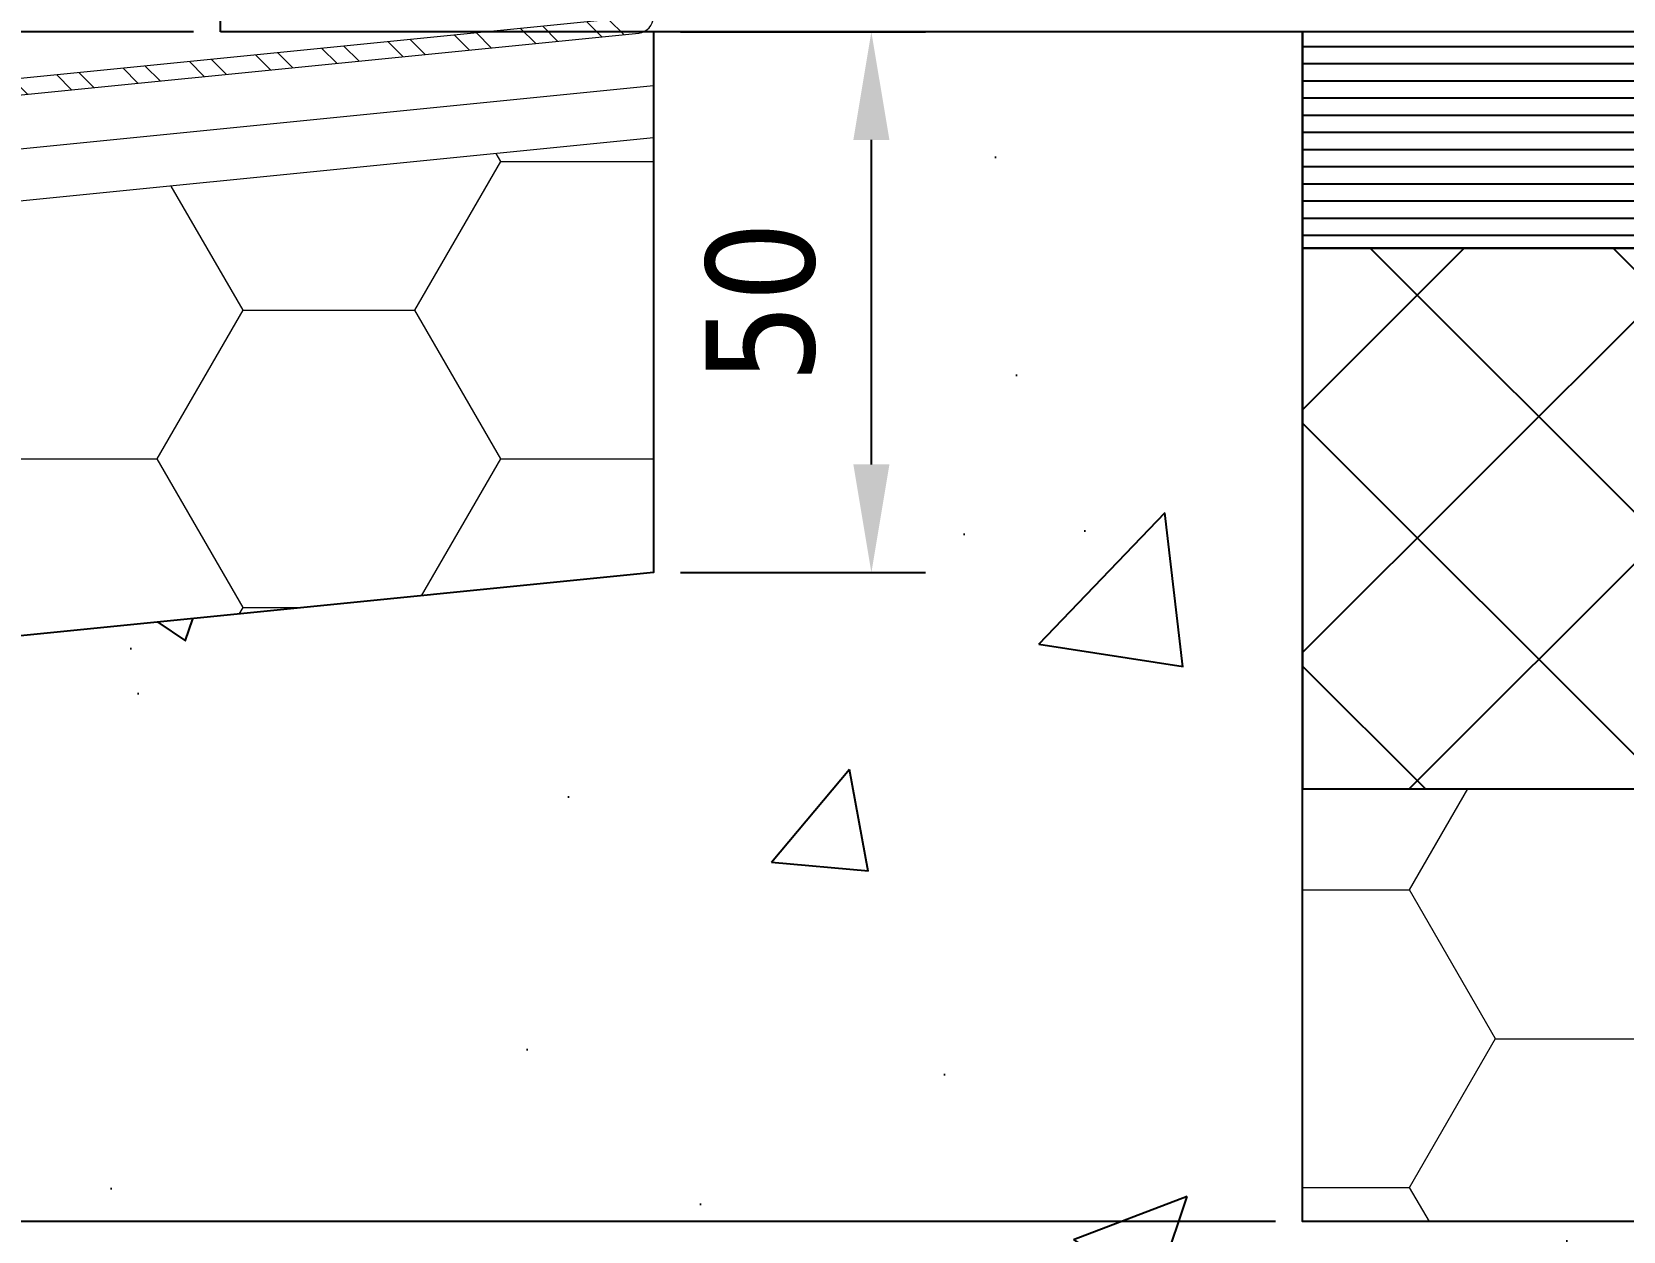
# Model space of a CAD drawing. Header units: millimetres. Extents: x -20000 to 230000, y -17405 to 24510.
# Drawn here: x 54967.6 to 55114.6, y -14017.1 to -13906.3 of the extents above; entities that cross this region are included whole.
import ezdxf

# ---------------------------------------------------------------- set-up
doc = ezdxf.new("R2010")
doc.units = ezdxf.units.MM
doc.header["$PDMODE"] = 35
doc.header["$PDSIZE"] = 0.5
doc.layers.get('0').update_dxf_attribs({"lineweight": 13})
doc.layers.get('Defpoints').update_dxf_attribs({"true_color": 0xc2a584})
doc.layers.add('0 - Invisible', color=43, linetype='Continuous', lineweight=0, plot=False)
for name, color, linetype, lineweight in [('1 - Aluminium', 150, 'Continuous', 13), ('1 - BETON', 251, 'Continuous', 25), ('1 - Béton', 251, 'Continuous', 25), ('1 - Cotation', 32, 'Continuous', 13), ('1 - Isolant', 132, 'Continuous', 13)]:
    doc.layers.add(name, color=color, linetype=linetype, lineweight=lineweight)
doc.styles.add('Texte Poralu', font='tahomabd.ttf')
doc.dimstyles.new('30 - 1000', dxfattribs={"dimtxt": 10, "dimasz": 10, "dimexe": 5, "dimexo": 2.5, "dimgap": 5, "dimtad": 1, "dimdec": 1, "dimtxsty": 'Texte Poralu', "dimcen": 5, "dimazin": 0, "dimtfac": 1, "dimtdec": 1, "dimtmove": 0, "dimatfit": 3, "dimfxl": 1, "dimarcsym": 0})

# ---------------------------------------------------------------- blocks, each defined once
blk = doc.blocks.new('*U618')
at = {"layer": '1 - Isolant'}
h = blk.add_hatch(dxfattribs=at)
h.set_pattern_fill('HONEY', color=256, scale=5, style=0)
h.set_pattern_definition([(0, (-58431.87184655558, -20379.90484872555), (23.8125, 13.748153225), [15.875, -31.75]), (120, (-58431.87184655558, -20379.90484872555), (-23.81249994797095, 13.74815331511695), [15.87499999999983, -31.74999999999966]), (59.99999999999999, (-58431.87184655558, -20379.90484872555), (5.202904551637744e-08, 27.49630654011694), [-31.75, 15.875])])
h.paths.add_polyline_path([(-205.0000000000539, -130.0000000000065), (-245.0000000000566, -130.0000000000068), (-245.0000000000505, -34.30049751552795), (1.835476471974706e-11, -9.800497515513513), (0, 0), (1.809116241366334e-11, -50.00000000000038), (-205.000000000048, -70.50000000000699)])
blk.add_lwpolyline([(-205.0000000000539, -130.0000000000065), (-205.000000000048, -70.50000000000699), (1.809116241366334e-11, -50.00000000000038), (0, 0), (0, 0), (1.835476471974706e-11, -9.800497515513513), (-245.0000000000505, -34.30049751552795), (-245.0000000000566, -130.0000000000068)], dxfattribs=at)
blk = doc.blocks.new('*U499')
at = {"layer": '1 - Béton'}
h = blk.add_hatch(dxfattribs=at)
h.set_pattern_fill('ANSI31', color=256, scale=0.5, angle=135)
h.set_pattern_definition([(180, (214.9999999999727, 9.999999999997385), (-3.33066907387547e-16, -1.5875), [])])
h.paths.add_polyline_path([(0, 90), (314.9999999999727, 89.99999999999511), (314.9999999999727, 109.9999999999951), (0, 110)])
h = blk.add_hatch(dxfattribs=at)
h.set_pattern_fill('ANSI37', color=256, scale=5)
h.set_pattern_definition([(45, (214.9999999999727, -2.614797267597169e-12), (-11.22532015133644, 11.22532015133644), []), (135, (214.9999999999727, -2.614797267597169e-12), (-11.22532015133644, -11.22532015133644), [])])
h.paths.add_polyline_path([(0, 40), (314.9999999999727, 39.99999999999511), (314.9999999999727, 89.99999999999511), (0, 90)])
h.paths.add_polyline_path([(133.4083277367224, 55.81766286097798), (181.450638012075, 55.81766286097798), (181.450638012075, 77.41940899932587), (133.4083277367224, 77.41940899932587)], flags=24)
at = {"layer": '1 - Isolant'}
h = blk.add_hatch(dxfattribs=at)
h.set_pattern_fill('HONEY', color=256, scale=5)
h.set_pattern_definition([(0, (214.9999999999727, 9.999999999997385), (23.8125, 13.748153225), [15.875, -31.75]), (120, (214.9999999999727, 9.999999999997385), (-23.81249994797095, 13.74815331511695), [15.87499999999996, -31.74999999999991]), (59.99999999999999, (214.9999999999727, 9.999999999997385), (5.202904551637744e-08, 27.49630654011694), [-31.75, 15.875])])
h.paths.add_polyline_path([(0, 0), (314.9999999999727, -7.162270776461188e-12), (314.9999999999727, 39.99999999999511), (0, 40)])
at = {"layer": '0 - Invisible'}
for points in [[(0, 90), (314.9999999999727, 89.99999999999511), (314.9999999999727, 109.9999999999951), (0, 110), (0, 90)], [(0, 40), (314.9999999999727, 39.99999999999511), (314.9999999999727, 89.99999999999511), (0, 90), (0, 40)], [(0, 0), (314.9999999999727, -7.162270776461188e-12), (314.9999999999727, 39.99999999999511), (0, 40), (0, 0)]]:
    blk.add_lwpolyline(points, dxfattribs=at)
at = {"layer": '1 - Béton'}
for points in [[(314.9999999999727, 109.9999999999951), (0, 110), (0, 90), (314.9999999999727, 89.99999999999511)], [(314.9999999999727, 89.99999999999511), (0, 90), (0, 40), (314.9999999999727, 39.99999999999511)]]:
    blk.add_lwpolyline(points, dxfattribs=at)
at = {"layer": '1 - Isolant'}
blk.add_lwpolyline([(314.9999999999727, 39.99999999999511), (0, 40), (0, 0), (314.9999999999727, -7.162270776461188e-12)], dxfattribs=at)
blk = doc.blocks.new('*U613')
at = {"layer": '1 - BETON'}
h = blk.add_hatch(dxfattribs=at)
h.set_pattern_fill('CONCRETE', color=256, scale=15, style=0, pattern_type=2)
h.set_pattern_definition([(49.99999999999999, (-205.0000000001651, 285.4999999999822), (107.589027390113, -9.412820247389266), [11.25, -123.75]), (355, (-205.0000000001651, 285.4999999999822), (-20.81270004195, 112.8288200550018), [9, -99]), (100.4514, (-196.0342480001651, 284.7155989999821), (86.77640725710323, 103.415931309143), [9.5610285, -105.1713168]), (46.18420000000002, (-205.0000000001651, 315.4999999999822), (160.0861572938467, -24.82785214935271), [16.87499999999959, -185.6249999999968]), (96.6356, (-191.6594882501651, 313.4310039499821), (140.1994058323055, 146.1176806350663), [14.3415432, -157.75695]), (351.1842, (-205.0000000001651, 315.4999999999822), (140.1992917700441, 146.1177901387987), [13.5, -148.5]), (21, (-190.0000000001651, 307.9999999999822), (89.53605781776925, -60.39283359980082), [11.25, -123.75]), (326.0000000000001, (-190.0000000001651, 307.9999999999822), (36.49729978823726, 108.772506757028), [9, -99]), (71.4514, (-182.5386650501651, 302.9672590999821), (126.0333942872235, 48.37957450649286), [9.5610285, -105.1713168]), (37.50000000000001, (-205.0000000001651, 285.4999999999822), (1.8239782975936, 49.93407807469672), [0, -97.8, 0, -100.5, 0, -99.375]), (7.499999999999999, (-205.0000000001651, 285.4999999999822), (39.46043061632229, 59.16175678235403), [0, -57.3, 0, -95.55, 0, -37.875]), (327.5, (-238.4500000001651, 285.4999999999822), (80.07336542586135, -3.383230760156963), [0, -37.5, 0, -117, 0, -155.25]), (317.5, (-253.4500000001651, 285.4999999999822), (87.47792540135794, 15.01574734984766), [0, -48.75, 0, -77.69999999999999, 0, -110.25])])
h.paths.add_polyline_path([(-190.6519566091908, -80.22670254202892), (-200.7681680429923, -79.5633444152223), (-190.9836356725941, -76.90991190799562)], flags=8)
edge = h.paths.add_edge_path(flags=0)
edge.add_line((-190.8177961408925, -78.56830722501228), (-121.1651928261927, -71.60304689354197))
h.paths.add_polyline_path([(-202.1117021403187, -82.34346763252938), (-119.5984603262298, -74.09214345112049), (-121.7479144043429, -52.59760266998933), (-204.2611562184318, -60.84892685139822)], flags=24)
h.paths.add_polyline_path([(314.9999999999709, -110.0000000000045), (214.9999999999745, -210.0000000000009), (-385.0000000000712, -210.0000000000085), (-465.0000000000654, -130.0000000000064), (-265.0000000000655, -130.0000000000064), (-265.0000000000655, -70.50000000000655), (-60, -50), (-60, 0), (0, 0), (0, -110.0000000000045)])
blk.add_lwpolyline([(314.9999999999709, -110.0000000000045), (0, -110.0000000000045), (0, 0), (-60, 0), (-60, -50), (-265.0000000000655, -70.50000000000655), (-265.0000000000655, -130.0000000000064), (-465.0000000000654, -130.0000000000064)], dxfattribs=at)
blk = doc.blocks.new('*D653')
at = {"layer": '1 - Cotation', "color": 0, "lineweight": -2, "transparency": 16777216}
for p, q in [((55025.00002455683, -13903.76779066064), (55025.00002455683, -13849.53398379643)), ((55085.00002455683, -13903.76779066064), (55085.00002455683, -13849.53398379643)), ((55075.00002455683, -13854.53398379643), (55035.00002455683, -13854.53398379643))]:
    blk.add_line(p, q, dxfattribs=at)
at = {"layer": '1 - Cotation', "color": 0, "transparency": 16777216}
for points in [[(55035.00002455683, -13852.86731712976), (55035.00002455683, -13856.20065046309), (55025.00002455683, -13854.53398379643)], [(55075.00002455683, -13852.86731712976), (55075.00002455683, -13856.20065046309), (55085.00002455683, -13854.53398379643)]]:
    blk.add_solid(points, dxfattribs=at)
at = {"layer": 'Defpoints', "color": 0, "transparency": 16777216}
for p in [(55025.00002455683, -13854.53398379643), (55025.00002455683, -13906.26779066064), (55085.00002455683, -13906.26779066064)]:
    blk.add_point(p, dxfattribs=at)
at = {"layer": '1 - Cotation', "color": 0, "transparency": 16777216, "insert": (55055.00002455683, -13844.32914833639), "char_height": 10, "attachment_point": 5, "style": 'Texte Poralu'}
blk.add_mtext('60', dxfattribs=at)
blk = doc.blocks.new('*U620')
at = {"layer": '1 - Aluminium'}
h = blk.add_hatch(dxfattribs=at)
h.set_pattern_fill('ANSI32', color=256, scale=0.5, angle=90, style=0)
h.set_pattern_definition([(135, (-154.4804410759113, -38.94804410759156), (-3.367596045400933, -3.367596045400933), []), (135, (-154.4804410759113, -36.70297910759157), (-3.367596045400933, -3.367596045400933), [])])
edge = h.paths.add_edge_path()
edge.add_line((-1.500000000000002, 6.5), (-1.5, 6.382419153728577))
edge.add_line((-1.5, 6.382419153728577), (-278.1296966544428, -21.28055051171599))
edge.add_arc((-277.9804410759113, -22.77310629703098), 1.500000000000007, 95.71059313749947, 179.9999999999997)
edge.add_line((-279.4804410759113, -22.77310629703097), (-279.4804410759113, -39.91562495386281))
edge.add_arc((-277.9804410759113, -39.9156249538628), 1.5, 180.0000000000003, 330.0000000000002)
edge.add_line((-276.6814029702346, -40.66562495386281), (-269.4804410759113, -28.19319308952739))
edge.add_line((-269.4804410759113, -28.19319308952739), (-270.7794791815879, -27.44319308952739))
edge.add_line((-270.7794791815879, -27.44319308952739), (-277.9804410759113, -39.91562495386281))
edge.add_line((-277.9804410759113, -39.91562495386281), (-277.9804410759113, -22.77310629703112))
edge.add_line((-277.9804410759113, -22.77310629703112), (-1.350744421468505, 4.889863368413593))
edge.add_arc((-1.5, 6.382419153728577), 1.5, 275.7105931374996, 360)
edge.add_line((2.220446049250313e-16, 6.382419153728577), (-1.83697019872103e-15, 6.5))
edge.add_line((-1.83697019872103e-15, 6.5), (-1.500000000000002, 6.5))
at = {"layer": '0 - Invisible'}
blk.add_lwpolyline([(0, 0), (-254.4804410759113, -25.44804410759156)], dxfattribs=at)
at = {"layer": '1 - Aluminium'}
blk.add_lwpolyline([(-1.500000000000002, 6.5), (-1.5, 6.382419153728577), (-278.1296966544428, -21.28055051171599, 0.3853135861201776), (-279.4804410759113, -22.77310629703097), (-279.4804410759113, -39.91562495386281, 0.7673269879789602), (-276.6814029702346, -40.66562495386281), (-269.4804410759113, -28.19319308952739), (-270.7794791815879, -27.44319308952739), (-277.9804410759113, -39.91562495386281), (-277.9804410759113, -22.77310629703112), (-1.350744421468502, 4.889863368413593, 0.3853135861201796), (2.220446049250313e-16, 6.382419153728577), (-1.83697019872103e-15, 6.5)], format="xyb", close=True, dxfattribs=at)
blk = doc.blocks.new('*D631')
at = {"layer": '1 - Cotation', "color": 0, "lineweight": -2, "transparency": 16777216}
for p, q in [((55027.50002455683, -13906.26779066064), (55050.15020744666, -13906.26779066064)), ((55045.15020744666, -13946.26779066064), (55045.15020744666, -13916.26779066064)), ((55027.50002455683, -13956.26779066064), (55050.15020744666, -13956.26779066064))]:
    blk.add_line(p, q, dxfattribs=at)
at = {"layer": '1 - Cotation', "color": 0, "transparency": 16777216}
for points in [[(55043.48354077999, -13916.26779066064), (55046.81687411332, -13916.26779066064), (55045.15020744666, -13906.26779066064)], [(55043.48354077999, -13946.26779066064), (55046.81687411332, -13946.26779066064), (55045.15020744666, -13956.26779066064)]]:
    blk.add_solid(points, dxfattribs=at)
at = {"layer": 'Defpoints', "color": 0, "transparency": 16777216}
for p in [(55025.00002455683, -13906.26779066064), (55045.15020744666, -13906.26779066064), (55025.00002455683, -13956.26779066064)]:
    blk.add_point(p, dxfattribs=at)
at = {"layer": '1 - Cotation', "color": 0, "transparency": 16777216, "insert": (55034.94537198661, -13931.26779066063), "char_height": 10, "attachment_point": 5, "rotation": 90, "style": 'Texte Poralu'}
blk.add_mtext('50', dxfattribs=at)
blk = doc.blocks.new('*D626')
at = {"layer": 'Defpoints', "color": 0, "lineweight": -2, "transparency": 16777216}
for p, q in [((54726.43032893818, -13896.26779066063), (54726.43032893818, -13860.39136352833)), ((54982.50002455668, -13906.26779066063), (54721.43032893818, -13906.26779066063)), ((54726.43032893818, -13931.26779066065), (54726.43032893818, -13906.26779066063)), ((54735.53970082397, -13931.26779066065), (54721.43032893818, -13931.26779066065)), ((54726.43032893818, -13941.26779066065), (54726.43032893818, -13951.26779066065))]:
    blk.add_line(p, q, dxfattribs=at)
at = {"layer": 'Defpoints', "color": 0, "transparency": 16777216}
for p in [(54726.43032893818, -13906.26779066063), (54985.00002455668, -13906.26779066063), (54738.03970082397, -13931.26779066065)]:
    blk.add_point(p, dxfattribs=at)
for points in [[(54724.76366227151, -13896.26779066063), (54728.09699560484, -13896.26779066063), (54726.43032893818, -13906.26779066063)], [(54724.76366227151, -13941.26779066065), (54728.09699560484, -13941.26779066065), (54726.43032893818, -13931.26779066065)]]:
    blk.add_solid(points, dxfattribs=at)
at = {"layer": 'Defpoints', "color": 0, "transparency": 16777216, "insert": (54716.2288514365, -13873.32957709447), "char_height": 10, "attachment_point": 5, "rotation": 90, "style": 'Texte Poralu'}
blk.add_mtext('25', dxfattribs=at)
blk = doc.blocks.new('*D632')
at = {"layer": 'Defpoints', "color": 0, "lineweight": -2, "transparency": 16777216}
for p, q in [((54891.10232437548, -14006.26779066064), (54891.10232437548, -13996.26779066064)), ((55082.50002455683, -14016.26779066064), (54886.10232437548, -14016.26779066064)), ((54891.10232437548, -14016.26779066064), (54891.10232437548, -14036.26779066064)), ((54822.50002455676, -14036.26779066064), (54896.10232437548, -14036.26779066064)), ((54891.10232437548, -14046.26779066064), (54891.10232437548, -14082.24495654378))]:
    blk.add_line(p, q, dxfattribs=at)
at = {"layer": 'Defpoints', "color": 0, "transparency": 16777216}
for p in [(55085.00002455683, -14016.26779066064), (54820.00002455676, -14036.26779066064), (54891.10232437548, -14036.26779066064)]:
    blk.add_point(p, dxfattribs=at)
for points in [[(54889.43565770881, -14006.26779066064), (54892.76899104214, -14006.26779066064), (54891.10232437548, -14016.26779066064)], [(54889.43565770881, -14046.26779066064), (54892.76899104214, -14046.26779066064), (54891.10232437548, -14036.26779066064)]]:
    blk.add_solid(points, dxfattribs=at)
at = {"layer": 'Defpoints', "color": 0, "transparency": 16777216, "insert": (54880.89748891543, -14069.2563736022), "char_height": 10, "attachment_point": 5, "rotation": 90, "style": 'Texte Poralu'}
blk.add_mtext('20', dxfattribs=at)

msp = doc.modelspace()

# ---------------------------------------------------------------- linework, layer by layer
at = {"layer": '1 - BETON'}
msp.add_lwpolyline([(55025.00002455683, -13906.26779066064), (54985.00002455668, -13906.26779066063), (54985.00002455695, -12755.66835877757)], dxfattribs=at)

# ---------------------------------------------------------------- block references
for name, p in [('*U620', (55025.00002455682, -13911.26779066064)), ('*U613', (55085.00002455683, -13906.26779066064)), ('*U618', (55025.00002455682, -13906.26779066064)), ('*U499', (55085.00002455683, -14016.26779066064))]:
    msp.add_blockref(name, p)

# ---------------------------------------------------------------- dimensions: what is measured, and where the dimension line sits
at = {"layer": '1 - Cotation'}
dim = msp.add_linear_dim(base=(55025.00002455683, -13854.53398379643), p1=(55085.00002455683, -13906.26779066064), p2=(55025.00002455683, -13906.26779066064), dimstyle='30 - 1000', dxfattribs=at)
dim.commit()
dim.dimension.update_dxf_attribs({"geometry": '*D653', "text_midpoint": (55055.00002455683, -13844.32914833639)})
dim = msp.add_linear_dim(base=(55045.15020744666, -13906.26779066064), p1=(55025.00002455683, -13956.26779066064), p2=(55025.00002455683, -13906.26779066064), angle=90, dimstyle='30 - 1000', dxfattribs=at)
dim.commit()
dim.dimension.update_dxf_attribs({"geometry": '*D631', "text_midpoint": (55034.94537198661, -13931.26779066063)})
at = {"layer": 'Defpoints'}
for base, p1, p2, picture, middle in [((54726.43032893818, -13906.26779066063), (54738.03970082397, -13931.26779066065), (54985.00002455668, -13906.26779066063), '*D626', (54716.2288514365, -13873.32957709447)), ((54891.10232437548, -14036.26779066064), (55085.00002455683, -14016.26779066064), (54820.00002455676, -14036.26779066064), '*D632', (54880.89748891543, -14069.2563736022))]:
    dim = msp.add_linear_dim(base=base, p1=p1, p2=p2, angle=90, dimstyle='30 - 1000', dxfattribs=at)
    dim.commit()
    dim.dimension.update_dxf_attribs({"geometry": picture, "text_midpoint": middle})

doc.saveas('drawing.dxf')
